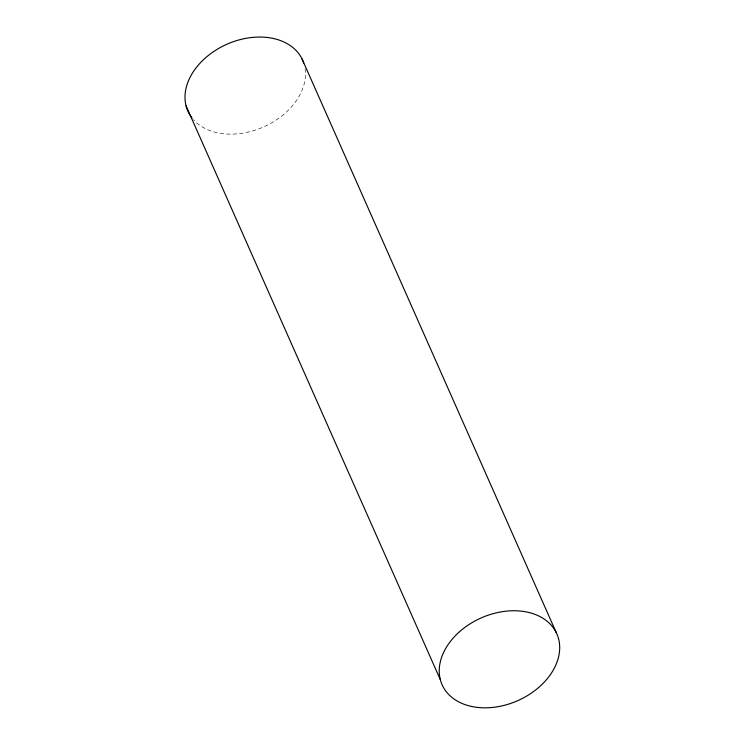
<?xml version="1.0" encoding="UTF-8"?>
<svg xmlns="http://www.w3.org/2000/svg" width="745" height="745" viewBox="0 0 745 745"><rect width="100%" height="100%" fill="white"/><g stroke="black" fill="none" stroke-linecap="round" stroke-linejoin="round"><path stroke-width="0.56" stroke-dasharray="3.73 2.79" d="M305.078 68.624A62.766 45.231 -23.9 0 1 264.447 126.538A62.766 45.231 -23.9 0 1 193.402 119.628"/><path stroke-width="1.12" d="M302.032 58.911L556.264 632.617M186.073 105.92L440.304 679.626M192.052 118.017A62.766 45.231 -23.9 0 1 223.751 45.715A62.766 45.231 -23.9 0 1 303.746 63.074M471.464 706.428A62.766 45.231 -23.9 0 0 559.653 645.757A62.766 45.231 -23.9 0 0 467.264 625.688A62.766 45.231 -23.9 0 0 471.464 706.428"/></g></svg>
